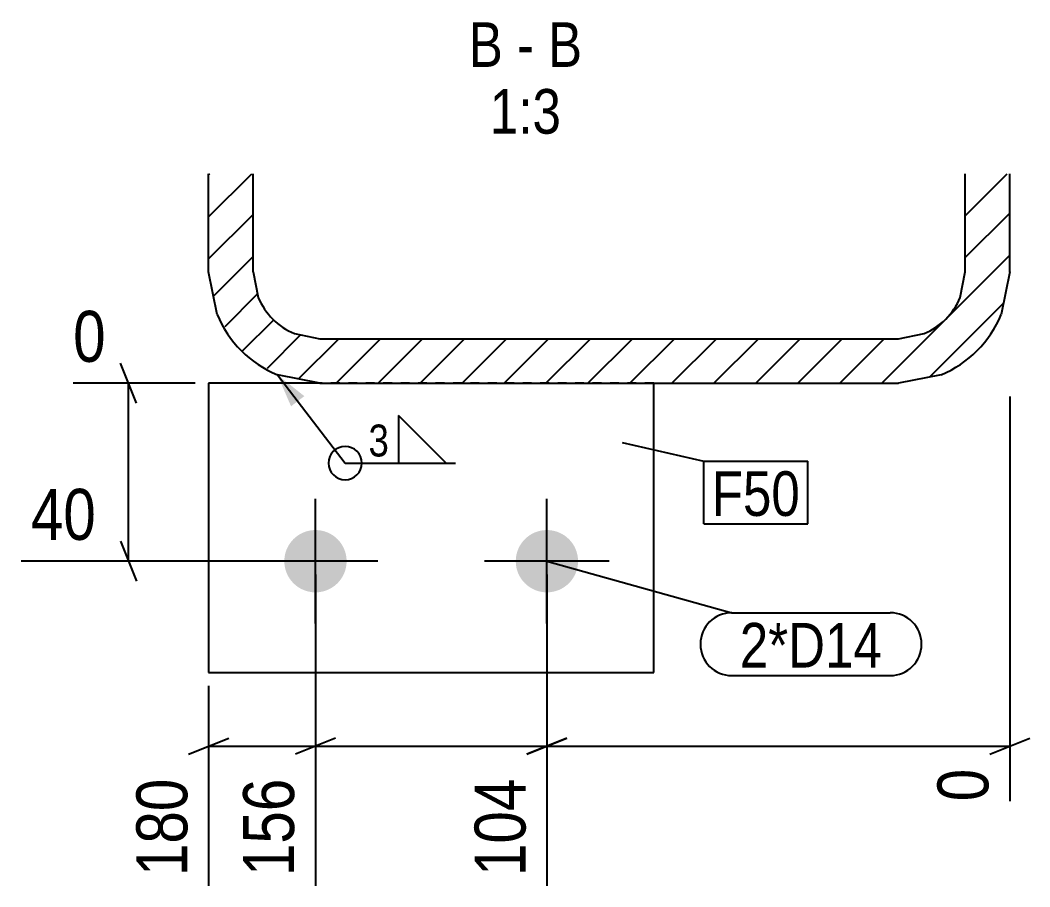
# Model space of a CAD drawing. Header units: millimetres. Extents: x 12 to 53661, y 7 to 1833.
# Drawn here: x 13247.5 to 13474.3, y 7 to 201.7 of the extents above; entities that cross this region are included whole.
import ezdxf

# ---------------------------------------------------------------- set-up
doc = ezdxf.new("R2010")
doc.units = ezdxf.units.MM
doc.linetypes.add('DXK_LINE_DOT2', pattern=[3.9198, 1.9599, -1.9599])
for name, color, linetype in [('MÅLSÆTNING', 7, 'Continuous'), ('STÅL', 7, 'Continuous'), ('TEKST', 7, 'Continuous')]:
    doc.layers.add(name, color=color, linetype=linetype)
doc.styles.add('Arial Narrow', font='ARIALN.TTF', dxfattribs={"height": 0.2})

msp = doc.modelspace()

# ---------------------------------------------------------------- hatches: boundary and pattern name
at = {"layer": 'STÅL', "linetype": 'Continuous'}
h = msp.add_hatch(dxfattribs=at)
h.set_pattern_fill('', scale=2.1, style=0, pattern_type=0)
h.set_pattern_definition([(45, (13459.8325, 167.2156), (-4.71463, 4.71463), [])])
h.paths.add_polyline_path([(13469.83, 167.22), (13459.83, 167.22), (13459.83, 145.15), (13458.69, 139.41), (13455.44, 134.54), (13450.57, 131.29), (13444.83, 130.15), (13314.83, 130.15), (13309.09, 131.29), (13304.23, 134.54), (13300.97, 139.41), (13299.83, 145.15), (13299.83, 167.22), (13289.83, 167.22), (13289.83, 145.15), (13291.74, 135.58), (13297.15, 127.47), (13305.27, 122.05), (13314.83, 120.15), (13444.83, 120.15), (13454.4, 122.05), (13462.51, 127.47), (13467.93, 135.58), (13469.83, 145.15)])
for points in [[(13306.83, 80.15, -1), (13320.83, 80.15, -1)], [(13358.83, 80.15, -1), (13372.83, 80.15, -1)]]:
    msp.add_hatch(color=96, dxfattribs=at).paths.add_polyline_path(points)
at = {"layer": 'TEKST', "linetype": 'Continuous'}
msp.add_hatch(color=3, dxfattribs=at).paths.add_polyline_path([(13308.34, 114.96), (13305.27, 122.05), (13311.32, 117.24)])

# ---------------------------------------------------------------- linework, layer by layer
at = {"layer": 'MÅLSÆTNING', "color": 7, "linetype": 'Continuous'}
for p, q in [((13273.59, 115.65), (13269.99, 124.65)), ((13286.83, 120.15), (13259.38, 120.15)), ((13271.79, 80.15), (13271.79, 120.15)), ((13469.83, 117.15), (13469.83, 26.2)), ((13269.99, 84.65), (13273.59, 75.65)), ((13310.83, 80.15), (13247.7, 80.15)), ((13313.83, 77.15), (13313.83, 7.2)), ((13313.83, 77.15), (13313.83, 7.2)), ((13365.83, 77.15), (13365.83, 7.2)), ((13365.83, 77.15), (13365.83, 7.2)), ((13289.83, 52.15), (13289.83, 7.2)), ((13285.33, 36.81), (13294.33, 40.41)), ((13289.83, 38.61), (13313.83, 38.61)), ((13318.33, 40.41), (13309.33, 36.81)), ((13318.33, 40.41), (13309.33, 36.81)), ((13313.83, 38.61), (13365.83, 38.61)), ((13370.33, 40.41), (13361.33, 36.81)), ((13361.33, 36.81), (13370.33, 40.41)), ((13365.83, 38.61), (13469.83, 38.61)), ((13465.33, 36.81), (13474.33, 40.41))]:
    msp.add_line(p, q, dxfattribs=at)
at = {"layer": 'STÅL', "color": 2, "linetype": 'Continuous'}
for p, q in [((13289.83, 145.15), (13289.83, 167.22)), ((13299.83, 145.15), (13299.83, 167.22)), ((13459.83, 145.15), (13459.83, 167.22)), ((13469.83, 145.15), (13469.83, 167.22)), ((13291.74, 135.58), (13289.83, 145.15)), ((13299.83, 145.15), (13300.97, 139.41)), ((13458.69, 139.41), (13459.83, 145.15)), ((13469.83, 145.15), (13467.93, 135.58)), ((13309.09, 131.29), (13314.83, 130.15)), ((13314.83, 130.15), (13444.83, 130.15)), ((13444.83, 130.15), (13450.57, 131.29)), ((13314.83, 120.15), (13305.27, 122.05)), ((13454.4, 122.05), (13444.83, 120.15)), ((13314.83, 120.15), (13289.83, 120.15)), ((13289.83, 120.15), (13289.83, 55.15)), ((13314.83, 120.15), (13444.83, 120.15)), ((13389.83, 55.15), (13389.83, 120.15)), ((13289.83, 55.15), (13389.83, 55.15))]:
    msp.add_line(p, q, dxfattribs=at)
at = {"layer": 'STÅL', "color": 7, "linetype": 'DXK_LINE_DOT2'}
msp.add_line((13389.83, 120.15), (13314.83, 120.15), dxfattribs=at)
at = {"layer": 'STÅL', "color": 96, "linetype": 'Continuous'}
for p, q in [((13313.83, 66.15), (13313.83, 94.15)), ((13365.83, 66.15), (13365.83, 94.15)), ((13327.83, 80.15), (13299.83, 80.15)), ((13379.83, 80.15), (13351.83, 80.15))]:
    msp.add_line(p, q, dxfattribs=at)
at = {"layer": 'STÅL', "color": 2, "linetype": 'Continuous'}
for centre, radius, start, end in [((13314.83, 145.15), 15, 202.5, 247.5), ((13444.83, 145.15), 15, 292.5, 337.5), ((13314.83, 145.15), 25, 202.5, 247.5), ((13444.83, 145.15), 25, 292.5, 337.5)]:
    msp.add_arc(centre, radius, start, end, dxfattribs=at)
at = {"layer": 'TEKST', "color": 3, "linetype": 'Continuous'}
for p, q in [((13305.27, 122.05), (13320.5, 102.19)), ((13343.17, 102.19), (13332.46, 112.9)), ((13332.46, 112.9), (13332.46, 102.19)), ((13332.46, 102.19), (13343.17, 102.19))]:
    msp.add_line(p, q, dxfattribs=at)
at = {"layer": 'TEKST', "color": 7, "linetype": 'Continuous'}
for p, q in [((13382.77, 106.81), (13401.07, 102.63)), ((13401.07, 102.63), (13424.49, 102.63)), ((13401.07, 88.53), (13401.07, 102.63)), ((13424.49, 88.53), (13424.49, 102.63)), ((13401.07, 88.53), (13424.49, 88.53)), ((13365.83, 80.15), (13407.38, 68.56)), ((13407.38, 68.56), (13442.95, 68.56)), ((13407.38, 54.46), (13442.95, 54.46))]:
    msp.add_line(p, q, dxfattribs=at)
at = {"layer": 'TEKST', "color": 3, "linetype": 'Continuous'}
msp.add_arc((13320.5, 102.19), 3.75, 90, 270, dxfattribs=at)
at = {"layer": 'TEKST', "color": 7, "linetype": 'Continuous'}
for centre, start, end in [((13407.38, 61.51), 90, 270), ((13442.95, 61.51), 270, 90)]:
    msp.add_arc(centre, 7.05, start, end, dxfattribs=at)

# ---------------------------------------------------------------- wipeouts: each hides what was drawn before it
at = {"color": 0, "linetype": 'Continuous'}
for points, layer in [([(13266.91, 82.55), (13266.91, 99.35), (13247.48, 99.35), (13247.48, 82.55)], 'MÅLSÆTNING'), ([(13287.43, 33.72), (13270.63, 33.72), (13270.63, 6.99), (13287.43, 6.99)], 'MÅLSÆTNING'), ([(13311.43, 33.72), (13294.63, 33.72), (13294.63, 6.99), (13311.43, 6.99)], 'MÅLSÆTNING'), ([(13363.43, 33.72), (13346.63, 33.72), (13346.63, 6.99), (13363.43, 6.99)], 'MÅLSÆTNING'), ([(13355.95, 191.22), (13355.95, 201.72), (13348.28, 201.72), (13348.28, 191.22)], 'TEKST'), ([(13362.93, 191.22), (13362.93, 201.72), (13359.1, 201.72), (13359.1, 191.22)], 'TEKST'), ([(13373.75, 191.22), (13373.75, 201.72), (13366.08, 201.72), (13366.08, 191.22)], 'TEKST'), ([(13369.01, 176.22), (13369.01, 186.72), (13353.02, 186.72), (13353.02, 176.22)], 'TEKST')]:
    msp.add_wipeout(points, dxfattribs=at).dxf.layer = layer
at = {"color": 0}
for points in [[(13330.92, 103.09), (13330.92, 111.79), (13325.15, 111.79), (13325.15, 103.09)], [(13422.69, 90.33), (13422.69, 100.83), (13402.87, 100.83), (13402.87, 90.33)], [(13441.15, 56.26), (13441.15, 66.76), (13409.18, 66.76), (13409.18, 56.26)]]:
    msp.add_wipeout(points, dxfattribs=at).dxf.layer = 'TEKST'

# ---------------------------------------------------------------- next in the draw order: linework, layer by layer
at = {"layer": 'TEKST', "color": 3, "linetype": 'Continuous'}
msp.add_line((13320.5, 102.19), (13345.32, 102.19), dxfattribs=at)
msp.add_arc((13320.5, 102.19), 3.75, 270, 90, dxfattribs=at)

# ---------------------------------------------------------------- next in the draw order: texts
at = {"layer": 'MÅLSÆTNING', "color": 3, "linetype": 'Continuous', "style": 'Arial Narrow'}
msp.add_text('40', height=11.453, dxfattribs=at).set_placement((13249.88, 84.95))
for s, p in [('180', (13285.03, 9.39)), ('156', (13309.03, 9.39)), ('104', (13361.03, 9.39))]:
    msp.add_text(s, height=11.453, rotation=90.0002, dxfattribs=at).set_placement(p)
at = {"layer": 'TEKST', "color": 3, "linetype": 'Continuous', "style": 'Arial Narrow'}
for s, height, p in [('B', 10.02, (13348.28, 191.22)), ('B', 10.02, (13366.08, 191.22)), ('-', 10.02, (13359.1, 191.22)), ('1:3', 10.021, (13353.02, 176.22))]:
    msp.add_text(s, height=height, dxfattribs=at).set_placement(p)
at = {"layer": 'TEKST', "color": 3, "style": 'Arial Narrow'}
msp.add_text('3', height=7.16, dxfattribs=at).set_placement((13325.75, 103.69))

# ---------------------------------------------------------------- next in the draw order: wipeouts: each hides what was drawn before it
at = {"color": 0, "linetype": 'Continuous'}
for points in [[(13269.09, 122.55), (13269.09, 139.35), (13256.98, 139.35), (13256.98, 122.55)], [(13467.43, 35.91), (13450.63, 35.91), (13450.63, 23.8), (13467.43, 23.8)]]:
    msp.add_wipeout(points, dxfattribs=at).dxf.layer = 'MÅLSÆTNING'
at = {"color": 0}
for points in [[(13422.69, 90.33), (13422.69, 100.83), (13402.87, 100.83), (13402.87, 90.33)], [(13441.15, 56.26), (13441.15, 66.76), (13409.18, 66.76), (13409.18, 56.26)]]:
    msp.add_wipeout(points, dxfattribs=at).dxf.layer = 'TEKST'

# ---------------------------------------------------------------- next in the draw order: texts
at = {"layer": 'MÅLSÆTNING', "color": 3, "linetype": 'Continuous', "style": 'Arial Narrow'}
msp.add_text('0', height=11.45, dxfattribs=at).set_placement((13259.38, 124.95))
msp.add_text('0', height=11.45, rotation=90.0002, dxfattribs=at).set_placement((13465.03, 26.2))
at = {"layer": 'TEKST', "color": 3, "style": 'Arial Narrow'}
for s, p in [('F50', (13402.87, 90.33)), ('2*D14', (13409.18, 56.26))]:
    msp.add_text(s, height=10.021, dxfattribs=at).set_placement(p)

doc.saveas('drawing.dxf')
